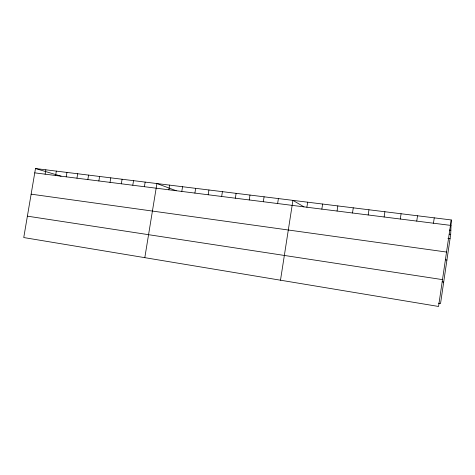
<?xml version="1.0" encoding="UTF-8"?>
<svg xmlns="http://www.w3.org/2000/svg" width="475" height="475" viewBox="0 0 475 475"><rect width="100%" height="100%" fill="white"/><g stroke="black" fill="none" stroke-linecap="round" stroke-linejoin="round"><path stroke-width="0.71" d="M438.395 303.204L440.545 303.555L450.692 234.347L451.25 219.949L35.494 168.536L23.75 237.553L438.556 306.464L451.25 219.949M416.747 221.112L417.537 215.781M433.461 223.226L434.257 217.847M384.109 216.992L384.898 211.743M400.294 219.034L401.084 213.744M352.492 212.996L353.275 207.83M368.173 214.979L368.962 209.772M321.848 209.125L322.632 204.042M337.054 211.048L337.838 205.924M280.493 280.208L292.921 200.367L303.929 206.857M306.88 207.237L307.663 202.19M263.316 201.732L264.094 196.804M277.62 203.537L278.397 198.574M235.345 198.2L236.117 193.343M249.227 199.951L249.998 195.059M208.181 194.768L208.947 189.982M221.665 196.472L222.431 191.651M168.886 189.804L169.646 185.125M181.794 191.437L182.56 186.723M194.893 193.088L195.658 188.343M144.394 186.711L145.154 182.097M144.81 257.664L156.916 183.552L176.201 190.718M110.022 182.37L110.776 177.846M121.333 183.801L122.087 179.241M132.792 185.244L133.546 180.66M76.95 178.19L77.698 173.755M87.833 179.568L88.582 175.097M98.859 180.957L99.607 176.463M45.113 174.171L45.849 169.812M55.593 175.495L56.335 171.113M66.203 176.837L66.951 172.425M34.758 172.864L451.036 225.435M449.392 230.09L450.852 230.274M449.261 234.157L450.692 234.347M447.907 238.402L450.057 238.688M31.136 194.162L446.542 252.053M445.491 259.837L446.928 260.045M27.39 216.155L442.492 279.627M442.261 281.877L443.692 282.097M35.494 168.536L61.073 176.178"/></g></svg>
